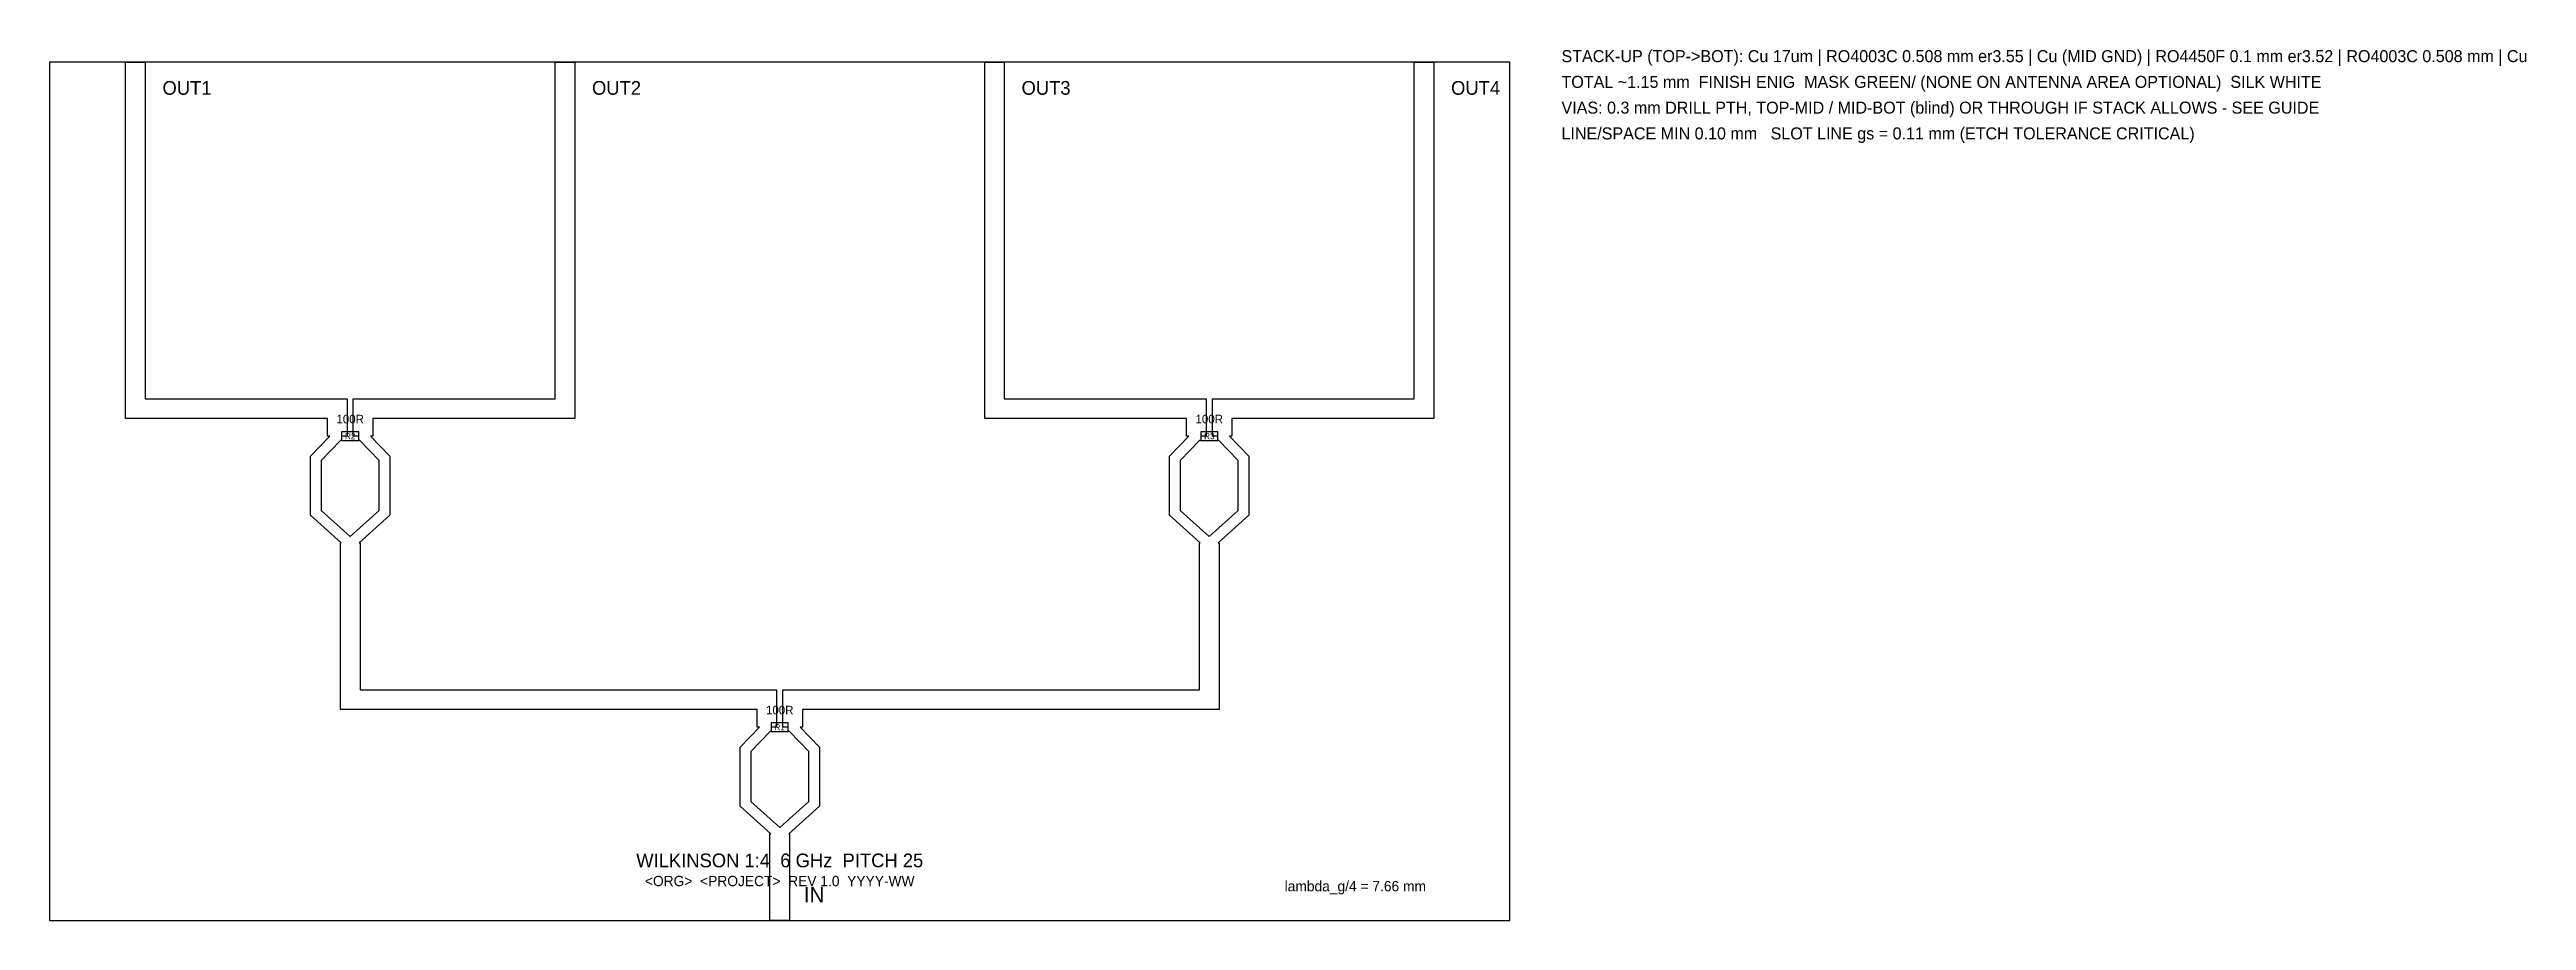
# Model space of a CAD drawing. Header units: millimetres. Extents: x -42 to 102, y 0 to 51.
import ezdxf
from ezdxf.enums import TextEntityAlignment as Align

# ---------------------------------------------------------------- set-up
doc = ezdxf.new("R2010")
doc.units = ezdxf.units.MM
for name, color, linetype in [('ASSY_TOP', 4, 'Continuous'), ('BOT', 5, 'Continuous'), ('FAB', 9, 'Continuous'), ('OUTLINE', 7, 'Continuous'), ('SILK_TOP', 7, 'Continuous'), ('TOP', 1, 'Continuous')]:
    doc.layers.add(name, color=color, linetype=linetype)

msp = doc.modelspace()

# ---------------------------------------------------------------- linework, layer by layer
at = {"layer": 'ASSY_TOP'}
for points in [[(-25.5, 27.96), (-24.5, 27.96), (-24.5, 28.46), (-25.5, 28.46)], [(24.5, 27.96), (25.5, 27.96), (25.5, 28.46), (24.5, 28.46)], [(-0.5, 11.01), (0.5, 11.01), (0.5, 11.51), (-0.5, 11.51)]]:
    msp.add_lwpolyline(points, close=True, dxfattribs=at)
at = {"layer": 'BOT'}
msp.add_lwpolyline([(42.5, 0), (42.5, 50), (-42.5, 50), (-42.5, 0)], close=True, dxfattribs=at)
at = {"layer": 'OUTLINE'}
msp.add_lwpolyline([(42.5, 0), (42.5, 50), (-42.5, 50), (-42.5, 0)], close=True, dxfattribs=at)
at = {"layer": 'TOP'}
msp.add_lwpolyline([(-0.57, 5.05), (-0.52, 5.05), (-2.31, 6.66), (-2.31, 10.09), (-1.18, 11.26), (-1.32, 11.26), (-1.32, 12.29), (-25.57, 12.29), (-25.57, 22), (-25.52, 22), (-27.31, 23.61), (-27.31, 27.04), (-26.18, 28.21), (-26.32, 28.21), (-26.32, 29.24), (-38.07, 29.24), (-38.07, 50), (-36.93, 50), (-36.93, 30.38), (-25.18, 30.38), (-25.18, 28.21), (-25.5, 28.21), (-25.5, 27.96), (-25.56, 27.96), (-26.69, 26.79), (-26.69, 23.89), (-25, 22.37), (-23.31, 23.89), (-23.31, 26.79), (-24.44, 27.96), (-24.5, 27.96), (-24.5, 28.21), (-24.82, 28.21), (-24.82, 30.38), (-13.07, 30.38), (-13.07, 50), (-11.93, 50), (-11.93, 29.24), (-23.68, 29.24), (-23.68, 28.21), (-23.82, 28.21), (-22.69, 27.04), (-22.69, 23.61), (-24.48, 22), (-24.43, 22), (-24.43, 13.43), (-0.18, 13.43), (-0.18, 11.26), (-0.5, 11.26), (-0.5, 11.01), (-0.56, 11.01), (-1.69, 9.84), (-1.69, 6.94), (0, 5.42), (1.69, 6.94), (1.69, 9.84), (0.56, 11.01), (0.5, 11.01), (0.5, 11.26), (0.18, 11.26), (0.18, 13.43), (24.43, 13.43), (24.43, 22), (24.48, 22), (22.69, 23.61), (22.69, 27.04), (23.82, 28.21), (23.68, 28.21), (23.68, 29.24), (11.93, 29.24), (11.93, 50), (13.07, 50), (13.07, 30.38), (24.82, 30.38), (24.82, 28.21), (24.5, 28.21), (24.5, 27.96), (24.44, 27.96), (23.31, 26.79), (23.31, 23.89), (25, 22.37), (26.69, 23.89), (26.69, 26.79), (25.56, 27.96), (25.5, 27.96), (25.5, 28.21), (25.18, 28.21), (25.18, 30.38), (36.93, 30.38), (36.93, 50), (38.07, 50), (38.07, 29.24), (26.32, 29.24), (26.32, 28.21), (26.18, 28.21), (27.31, 27.04), (27.31, 23.61), (25.52, 22), (25.57, 22), (25.57, 12.29), (1.32, 12.29), (1.32, 11.26), (1.18, 11.26), (2.31, 10.09), (2.31, 6.66), (0.52, 5.05), (0.57, 5.05), (0.57, 0), (-0.57, 0)], close=True, dxfattribs=at)

# ---------------------------------------------------------------- texts
at = {"layer": 'ASSY_TOP'}
for s, p in [('R2', (-25, 28.21)), ('R3', (25, 28.21)), ('R1', (0, 11.26))]:
    msp.add_text(s, height=0.35, dxfattribs=at).set_placement(p, align=Align.MIDDLE_CENTER)
at = {"layer": 'FAB'}
for s, p in [('STACK-UP (TOP->BOT): Cu 17um | RO4003C 0.508 mm er3.55 | Cu (MID GND) | RO4450F 0.1 mm er3.52 | RO4003C 0.508 mm | Cu', (45.5, 50)), ('TOTAL ~1.15 mm  FINISH ENIG  MASK GREEN/ (NONE ON ANTENNA AREA OPTIONAL)  SILK WHITE', (45.5, 48.5)), ('VIAS: 0.3 mm DRILL PTH, TOP-MID / MID-BOT (blind) OR THROUGH IF STACK ALLOWS - SEE GUIDE', (45.5, 47)), ('LINE/SPACE MIN 0.10 mm   SLOT LINE gs = 0.11 mm (ETCH TOLERANCE CRITICAL)', (45.5, 45.5))]:
    msp.add_text(s, height=0.7, dxfattribs=at).set_placement(p)
at = {"layer": 'SILK_TOP'}
for s, height, p in [('OUT1', 0.8, (-34.5, 48.5)), ('OUT2', 0.8, (-9.5, 48.5)), ('OUT3', 0.8, (15.5, 48.5)), ('OUT4', 0.8, (40.5, 48.5)), ('100R', 0.5, (-25, 29.21)), ('100R', 0.5, (25, 29.21)), ('100R', 0.5, (0, 12.26)), ('WILKINSON 1:4  6 GHz  PITCH 25', 0.8, (0, 3.5)), ('<ORG>  <PROJECT>  REV 1.0  YYYY-WW', 0.6, (0, 2.3)), ('IN', 0.9, (2, 1.5)), ('lambda_g/4 = 7.66 mm', 0.6, (33.5, 2))]:
    msp.add_text(s, height=height, dxfattribs=at).set_placement(p, align=Align.MIDDLE_CENTER)

doc.saveas('drawing.dxf')
